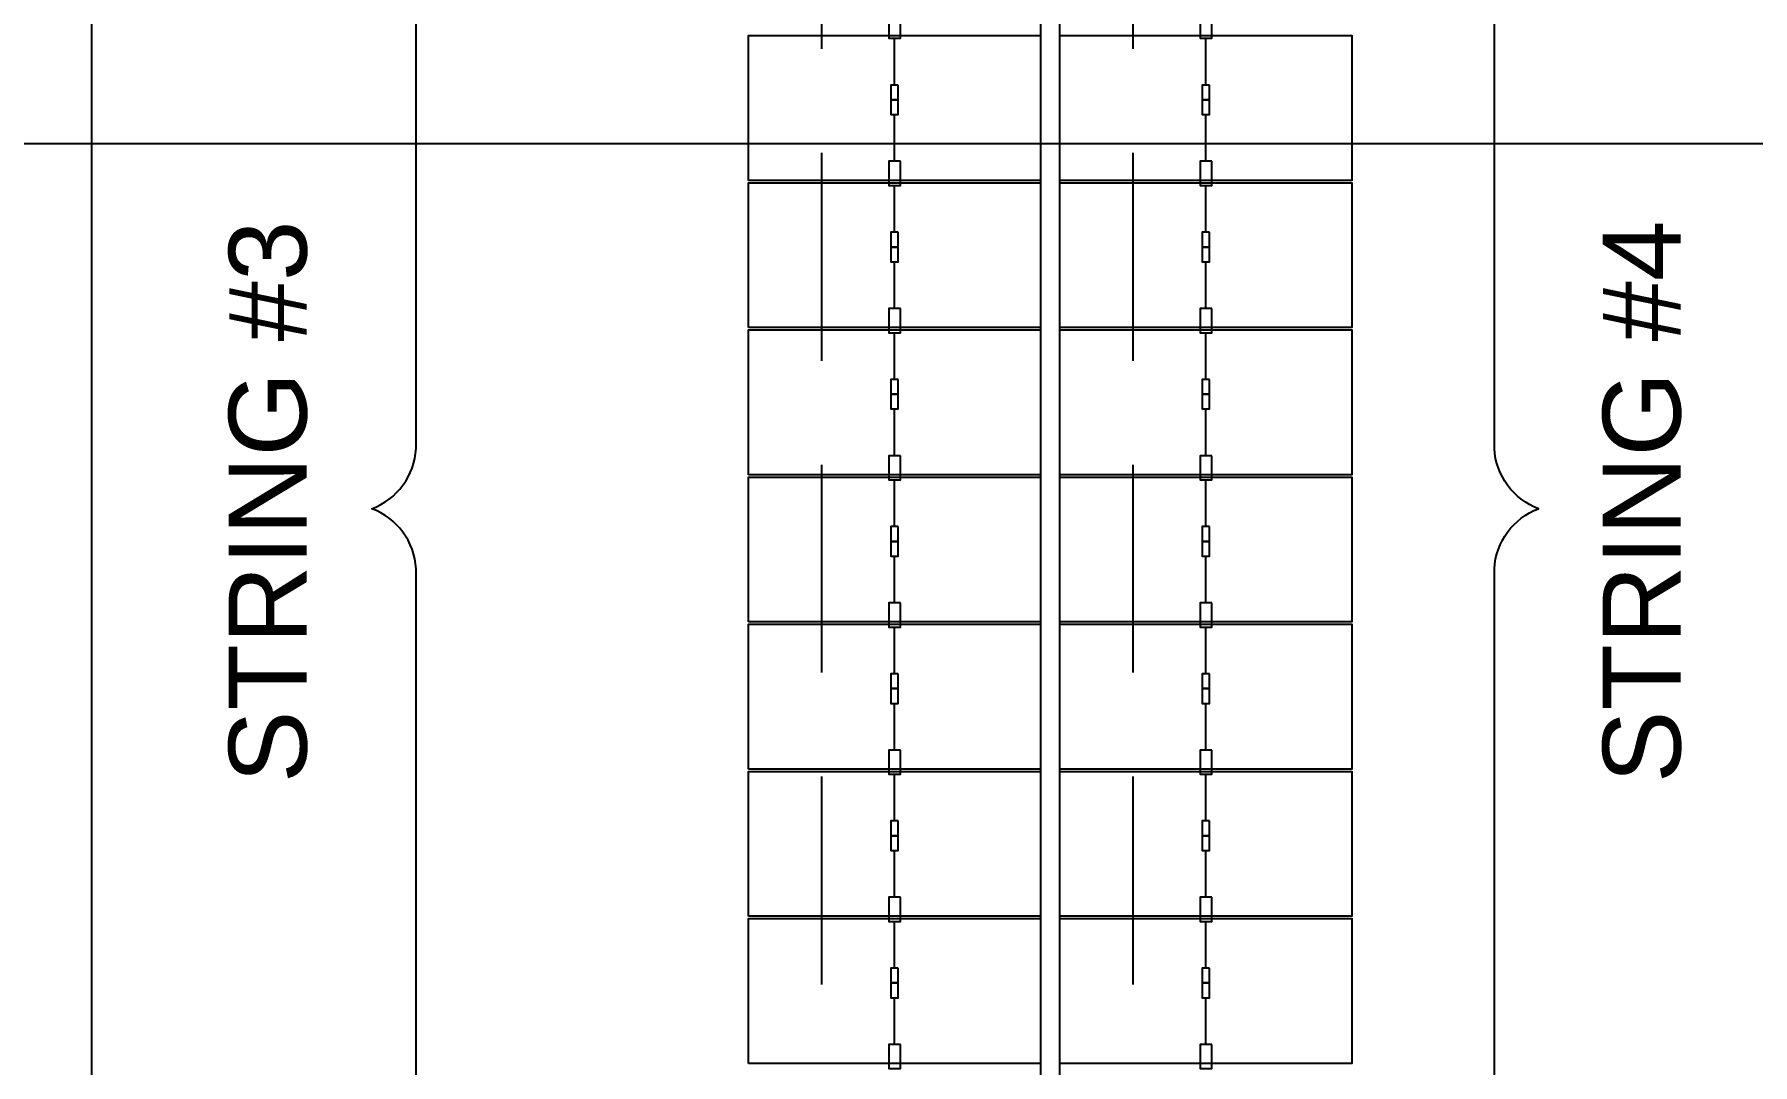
# Model space of a CAD drawing. Header units: inches. Extents: x -4 to 3761, y -12 to 63679.
# Drawn here: x 15.093 to 17.16, y 8.514 to 9.754 of the extents above; entities that cross this region are included whole.
import ezdxf
from ezdxf.enums import TextEntityAlignment as Align

# ---------------------------------------------------------------- set-up
doc = ezdxf.new("R2018")
doc.units = ezdxf.units.IN
doc.header["$MEASUREMENT"] = 0
doc.linetypes.add('HIDDEN', pattern=[0.375, 0.25, -0.125])
for name, color, linetype in [('E-DIM', 7, 'Continuous'), ('E-HARN-COMP', 8, 'Continuous'), ('E-TRNK-CABL-NEG', 170, 'HIDDEN'), ('E-TRUNK-CABLE-POS', 10, 'HIDDEN'), ('G-ANNO-TEXT', 1, 'Continuous'), ('PVcase PV Modules (full frames)', 142, 'Continuous')]:
    doc.layers.add(name, color=color, linetype=linetype)
doc.styles.add('NEI-A', font='arial.ttf')
doc.styles.get("Standard").update_dxf_attribs({"font": 'arial.ttf'})

# ---------------------------------------------------------------- blocks, each defined once
blk = doc.blocks.new('DETAIL-TITLE_WITH_SCALE')
at = {"color": 153, "style": 'NEI-A'}
blk.add_attdef('DETAIL_NO', text='', height=0.25, dxfattribs=at).set_placement((0.25, 0), align=Align.MIDDLE_CENTER)
at = {"color": 153, "lineweight": 30, "flags": 104}
blk.add_attdef('DETAIL_TITLE', text='', height=0.25, dxfattribs=at).set_placement((0.625, 0.024), align=Align.BOTTOM_LEFT)
at = {"color": 7, "style": 'NEI-A'}
blk.add_attdef('SCALE', text='', height=0.1094, dxfattribs=at).set_placement((1.1792, -0.101), align=Align.TOP_LEFT)
blk = doc.blocks.new('HT72-18X (2x39)')
for points in [[(49978.573, 17293.928), (49978.573, 17143.993), (49979.065, 17143.993), (49979.065, 17293.928), (49978.573, 17293.928)], [(49971.076, 17251.928), (49971.076, 17255.645), (49978.573, 17255.645), (49978.573, 17251.928), (49971.076, 17251.928)], [(49979.065, 17251.928), (49979.065, 17255.645), (49986.562, 17255.645), (49986.562, 17251.928), (49979.065, 17251.928)], [(49971.076, 17248.152), (49971.076, 17251.869), (49978.573, 17251.869), (49978.573, 17248.152), (49971.076, 17248.152)], [(49979.065, 17248.152), (49979.065, 17251.869), (49986.562, 17251.869), (49986.562, 17248.152), (49979.065, 17248.152)], [(49971.076, 17244.375), (49971.076, 17248.093), (49978.573, 17248.093), (49978.573, 17244.375), (49971.076, 17244.375)], [(49979.065, 17244.375), (49979.065, 17248.093), (49986.562, 17248.093), (49986.562, 17244.375), (49979.065, 17244.375)], [(49971.076, 17240.599), (49971.076, 17244.316), (49978.573, 17244.316), (49978.573, 17240.599), (49971.076, 17240.599)], [(49979.065, 17240.599), (49979.065, 17244.316), (49986.562, 17244.316), (49986.562, 17240.599), (49979.065, 17240.599)], [(49971.076, 17236.823), (49971.076, 17240.54), (49978.573, 17240.54), (49978.573, 17236.823), (49971.076, 17236.823)], [(49979.065, 17236.823), (49979.065, 17240.54), (49986.562, 17240.54), (49986.562, 17236.823), (49979.065, 17236.823)], [(49971.076, 17233.047), (49971.076, 17236.764), (49978.573, 17236.764), (49978.573, 17233.047), (49971.076, 17233.047)], [(49979.065, 17233.047), (49979.065, 17236.764), (49986.562, 17236.764), (49986.562, 17233.047), (49979.065, 17233.047)], [(49971.076, 17229.27), (49971.076, 17232.988), (49978.573, 17232.988), (49978.573, 17229.27), (49971.076, 17229.27)], [(49979.065, 17229.27), (49979.065, 17232.988), (49986.562, 17232.988), (49986.562, 17229.27), (49979.065, 17229.27)]]:
    blk.add_lwpolyline(points)

msp = doc.modelspace()

# ---------------------------------------------------------------- linework, layer by layer
at = {"layer": 'E-HARN-COMP'}
for points in [[(16.1352, 9.7779), (16.1211, 9.7779), (16.1211, 9.7488), (16.1352, 9.7488)], [(16.5097, 9.7779), (16.4956, 9.7779), (16.4956, 9.7488), (16.5097, 9.7488)], [(16.1327, 9.6926), (16.1236, 9.6926), (16.1236, 9.6748), (16.1327, 9.6748)], [(16.1327, 9.6748), (16.1236, 9.6748), (16.1236, 9.657), (16.1327, 9.657)], [(16.5072, 9.6926), (16.4981, 9.6926), (16.4981, 9.6748), (16.5072, 9.6748)], [(16.5072, 9.6748), (16.4981, 9.6748), (16.4981, 9.657), (16.5072, 9.657)], [(16.1352, 9.6009), (16.1211, 9.6009), (16.1211, 9.5717), (16.1352, 9.5717)], [(16.5097, 9.6009), (16.4956, 9.6009), (16.4956, 9.5717), (16.5097, 9.5717)], [(16.1327, 9.5156), (16.1236, 9.5156), (16.1236, 9.4978), (16.1327, 9.4978)], [(16.5072, 9.5156), (16.4981, 9.5156), (16.4981, 9.4978), (16.5072, 9.4978)], [(16.1327, 9.4978), (16.1236, 9.4978), (16.1236, 9.48), (16.1327, 9.48)], [(16.5072, 9.4978), (16.4981, 9.4978), (16.4981, 9.48), (16.5072, 9.48)], [(16.1352, 9.4239), (16.1211, 9.4239), (16.1211, 9.3947), (16.1352, 9.3947)], [(16.5097, 9.4239), (16.4956, 9.4239), (16.4956, 9.3947), (16.5097, 9.3947)], [(16.1327, 9.3386), (16.1236, 9.3386), (16.1236, 9.3208), (16.1327, 9.3208)], [(16.5072, 9.3386), (16.4981, 9.3386), (16.4981, 9.3208), (16.5072, 9.3208)], [(16.1327, 9.3208), (16.1236, 9.3208), (16.1236, 9.303), (16.1327, 9.303)], [(16.5072, 9.3208), (16.4981, 9.3208), (16.4981, 9.303), (16.5072, 9.303)], [(16.1352, 9.2468), (16.1211, 9.2468), (16.1211, 9.2177), (16.1352, 9.2177)], [(16.5097, 9.2468), (16.4956, 9.2468), (16.4956, 9.2177), (16.5097, 9.2177)], [(16.1327, 9.1616), (16.1236, 9.1616), (16.1236, 9.1438), (16.1327, 9.1438)], [(16.5072, 9.1616), (16.4981, 9.1616), (16.4981, 9.1438), (16.5072, 9.1438)], [(16.1327, 9.1438), (16.1236, 9.1438), (16.1236, 9.126), (16.1327, 9.126)], [(16.5072, 9.1438), (16.4981, 9.1438), (16.4981, 9.126), (16.5072, 9.126)], [(16.1352, 9.0698), (16.1211, 9.0698), (16.1211, 9.0407), (16.1352, 9.0407)], [(16.5097, 9.0698), (16.4956, 9.0698), (16.4956, 9.0407), (16.5097, 9.0407)], [(16.1327, 8.9846), (16.1236, 8.9846), (16.1236, 8.9668), (16.1327, 8.9668)], [(16.5072, 8.9846), (16.4981, 8.9846), (16.4981, 8.9668), (16.5072, 8.9668)], [(16.1327, 8.9668), (16.1236, 8.9668), (16.1236, 8.9489), (16.1327, 8.9489)], [(16.5072, 8.9668), (16.4981, 8.9668), (16.4981, 8.9489), (16.5072, 8.9489)], [(16.1352, 8.8928), (16.1211, 8.8928), (16.1211, 8.8637), (16.1352, 8.8637)], [(16.5097, 8.8928), (16.4956, 8.8928), (16.4956, 8.8637), (16.5097, 8.8637)], [(16.1327, 8.8076), (16.1236, 8.8076), (16.1236, 8.7898), (16.1327, 8.7898)], [(16.5072, 8.8076), (16.4981, 8.8076), (16.4981, 8.7898), (16.5072, 8.7898)], [(16.1327, 8.7898), (16.1236, 8.7898), (16.1236, 8.7719), (16.1327, 8.7719)], [(16.5072, 8.7898), (16.4981, 8.7898), (16.4981, 8.7719), (16.5072, 8.7719)], [(16.1352, 8.7158), (16.1211, 8.7158), (16.1211, 8.6867), (16.1352, 8.6867)], [(16.5097, 8.7158), (16.4956, 8.7158), (16.4956, 8.6867), (16.5097, 8.6867)], [(16.1327, 8.6306), (16.1236, 8.6306), (16.1236, 8.6127), (16.1327, 8.6127)], [(16.5072, 8.6306), (16.4981, 8.6306), (16.4981, 8.6127), (16.5072, 8.6127)], [(16.1327, 8.6127), (16.1236, 8.6127), (16.1236, 8.5949), (16.1327, 8.5949)], [(16.5072, 8.6127), (16.4981, 8.6127), (16.4981, 8.5949), (16.5072, 8.5949)], [(16.1352, 8.5388), (16.1211, 8.5388), (16.1211, 8.5097), (16.1352, 8.5097)], [(16.5097, 8.5388), (16.4956, 8.5388), (16.4956, 8.5097), (16.5097, 8.5097)]]:
    msp.add_lwpolyline(points, close=True, dxfattribs=at)
at = {"layer": 'E-TRNK-CABL-NEG'}
for points in [[(16.1281, 9.6926), (16.1281, 9.7488)], [(16.5026, 9.6926), (16.5026, 9.7488)], [(16.1281, 9.5156), (16.1281, 9.5717)], [(16.5026, 9.5156), (16.5026, 9.5717)], [(16.1281, 9.3386), (16.1281, 9.3947)], [(16.5026, 9.3386), (16.5026, 9.3947)], [(16.1281, 9.1616), (16.1281, 9.2177)], [(16.5026, 9.1616), (16.5026, 9.2177)], [(16.1281, 8.9846), (16.1281, 9.0407)], [(16.5026, 8.9846), (16.5026, 9.0407)], [(16.1281, 8.8076), (16.1281, 8.8637)], [(16.5026, 8.8076), (16.5026, 8.8637)], [(16.1281, 8.6306), (16.1281, 8.6867)], [(16.5026, 8.6306), (16.5026, 8.6867)]]:
    msp.add_lwpolyline(points, dxfattribs=at)
at = {"layer": 'E-TRUNK-CABLE-POS'}
for points in [[(16.5026, 11.4497), (16.5026, 11.486), (16.4148, 11.486), (16.4148, 6.8686), (15.9524, 6.8686)], [(16.1281, 11.4497), (16.1281, 11.486), (16.0403, 11.486), (16.0403, 6.8942), (15.9524, 6.8942)], [(16.1281, 9.6009), (16.1281, 9.657)], [(16.5026, 9.6009), (16.5026, 9.657)], [(16.1281, 9.4239), (16.1281, 9.48)], [(16.5026, 9.4239), (16.5026, 9.48)], [(16.1281, 9.2468), (16.1281, 9.303)], [(16.5026, 9.2468), (16.5026, 9.303)], [(16.1281, 9.0698), (16.1281, 9.126)], [(16.5026, 9.0698), (16.5026, 9.126)], [(16.1281, 8.8928), (16.1281, 8.9489)], [(16.5026, 8.8928), (16.5026, 8.9489)], [(16.1281, 8.7158), (16.1281, 8.7719)], [(16.5026, 8.7158), (16.5026, 8.7719)], [(16.1281, 8.5388), (16.1281, 8.5949)], [(16.5026, 8.5388), (16.5026, 8.5949)]]:
    msp.add_lwpolyline(points, dxfattribs=at)
at = {"layer": 'G-ANNO-TEXT', "flags": 128}
for points in [[(15.2157, 4.5429, -0.298343), (15.1624, 4.6152), (15.1624, 7.9837, 0.298343), (15.1091, 8.056, 0.298343), (15.1624, 8.1283), (15.1624, 11.4969, -0.298343), (15.2157, 11.5692)], [(15.6059, 6.844, -0.298343), (15.5526, 6.9163), (15.5526, 9.1109, 0.298343), (15.4993, 9.1831, 0.298343), (15.5526, 9.2554), (15.5526, 11.45, -0.298343), (15.6059, 11.5223)], [(16.7964, 6.844, 0.298343), (16.8497, 6.9163), (16.8497, 9.1109, -0.298343), (16.903, 9.1831, -0.298343), (16.8497, 9.2554), (16.8497, 11.45, 0.298343), (16.7964, 11.5223)]]:
    msp.add_lwpolyline(points, format="xyb", dxfattribs=at)

# ---------------------------------------------------------------- block references
at = {"layer": 'E-DIM'}
ref = msp.add_blockref('DETAIL-TITLE_WITH_SCALE', (0.6477, 12.6112), dxfattribs=dict(at, xscale=0.46875, yscale=0.46875, zscale=0.46875))
lines = msp.add_mtext('{\\LDC BLOCK TYPE-1 (1) OPTIMIZERS / (2) STRINGS}', dxfattribs={"layer": 'G-ANNO-TEXT', "insert": (0.9407, 12.6225), "char_height": 2.5, "attachment_point": 1})
ref.add_attrib('DETAIL_TITLE', '', (0.9407, 12.6225), dxfattribs={"flags": 104}).embed_mtext(lines)
at = {"layer": 'PVcase PV Modules (full frames)', "color": 144, "true_color": 0x007ca5, "xscale": 0.046875, "yscale": 0.046875, "zscale": 0.046875}
msp.add_blockref('HT72-18X (2x39)', (-2326.4418, -799.1062), dxfattribs=at)

# ---------------------------------------------------------------- next in the draw order: texts
at = {"layer": 'G-ANNO-TEXT', "char_height": 0.09375, "rotation": 90, "style": 'NEI-A', "bg_fill": 3, "box_fill_scale": 1.5, "bg_fill_color": 256, "bg_fill_transparency": 0}
for s, insert, width, attachment_point in [('STRING #3', (15.3272, 9.5297, -0.1789), 0.672535, 3), ('STRING #4', (17.0751, 9.5297, -0.1789), 0.670873, 9)]:
    msp.add_mtext(s, dxfattribs=dict(at, insert=insert, width=width, attachment_point=attachment_point))

doc.saveas('drawing.dxf')
